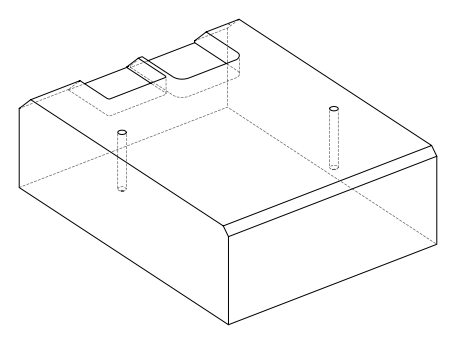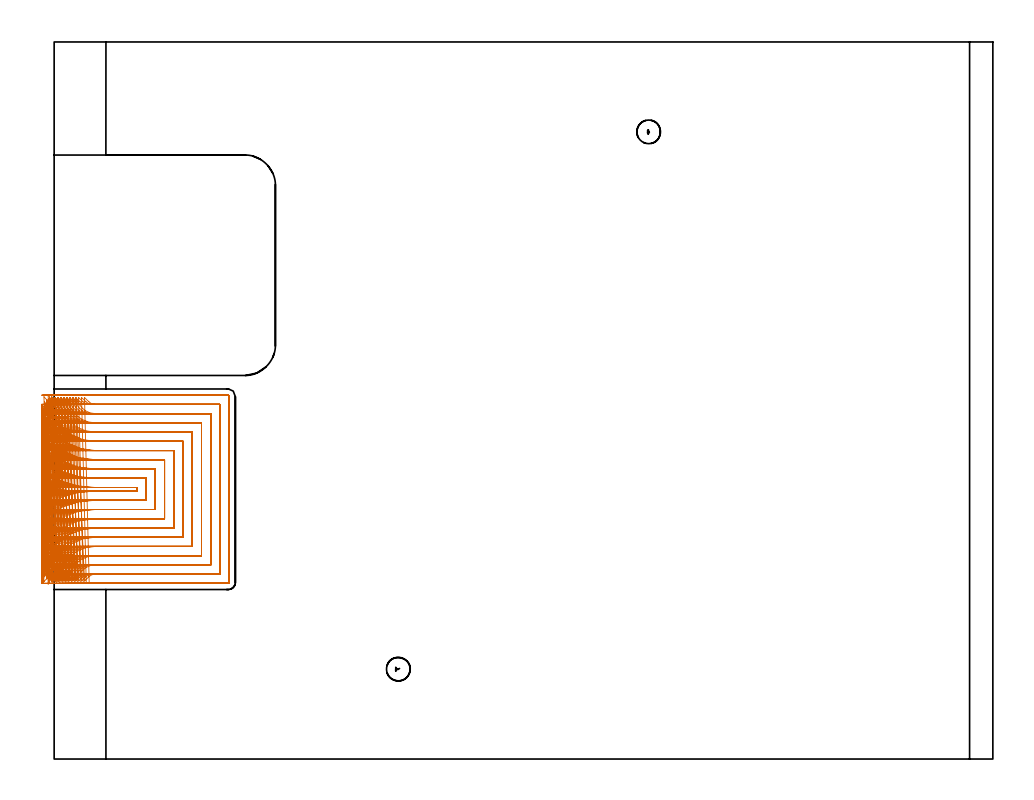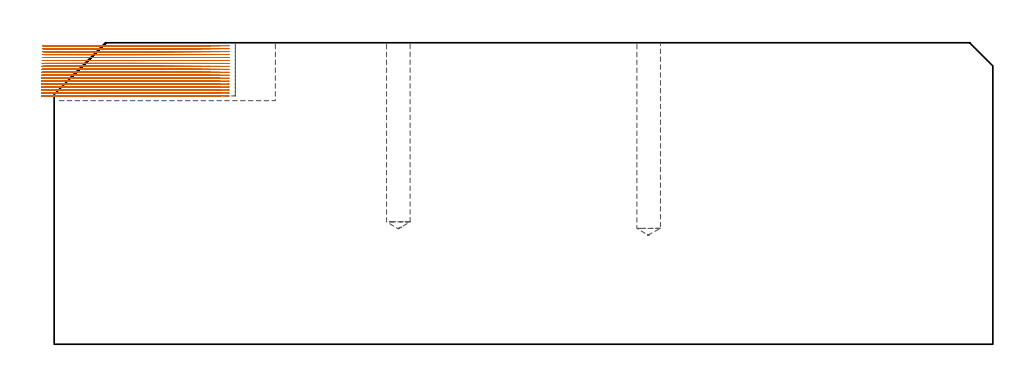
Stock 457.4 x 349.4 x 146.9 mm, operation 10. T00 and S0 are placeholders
(PLAN: 10 operations, 4 tool changes, 143.8 min)
(1 SPOT_DRILL | STEP1POCKET | NXT0321_9005460120000 | 0.03 min | 3 mm3)
(2 SPOT_DRILL_1 | STEP1POCKET_1 | NXT0321_9005460120000 | 0.03 min | 1 mm3)
(3 DRILL_BLIND_HOLE_INTO_CENTER | STEP1POCKET | UGT0301_510 | 0.39 min | 9470 mm3)
(4 DRILL_BLIND_HOLE_INTO_CENTER_1 | STEP1POCKET_1 | UGT0301_510 | 0.37 min | 9136 mm3)
(5 AREA_MILL | FG_CHAMFER_SURFACE | UGT0205_001 | 6.4 min | 28865 mm3)
(6 AREA_MILL_1 | FG_CHAMFER_SURFACE_1 | UGT0205_001 | 0.75 min | 7376 mm3)
(7 AREA_MILL_2 | FG_CHAMFER_SURFACE_2 | UGT0205_001 | 4.42 min | 20133 mm3)
(8 AREA_MILL_3 | FG_CHAMFER_SURFACE_3 | UGT0205_001 | 11.46 min | 22293 mm3)
(9 MILL_SLOT | SLOT_PARTIAL_RECTANGULAR | UGT0201_136 | Follow Part, ap 5, ae 75% | 13.75 min | 318557 mm3)
(10 MILL_SLOT_1 | SLOT_PARTIAL_RECTANGULAR_1 | NXT0201_008 | Follow Part, ap 1.5, ae 75% | 106.2 min | 218033 mm3)
(TOOL NXT0321_9005460120000 | NC Spot Drill, 142deg, 12mm, Carbide, Uncoated | D12 PA142 FL30 Z2)
(TOOL UGT0301_510 | Carbide Drill 11.5 mm | D11.5 PA118 FL94 Z2)
(TOOL UGT0205_001 | Chamfer Mill 20 x 3 x 45 deg. | D20 FL50 Z2)
(TOOL UGT0201_136 | Carbide End Mill 20.0 | D20 FL30 Z4)
(TOOL NXT0201_008 | ENDMILL 6mm [2P460-0600-NA 1630] | D6 FL26 Z6)
(OP 10 MILL_SLOT_1)
G17 G21 G94 G90
T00 M6
G54
G17 G0 G90 X-5.654 Y127.99 S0 M3
G43 Z156.9 H1
Z145.461
G94 G1 X-3. Y129.389 F250.
G2 X1.423 Y131.448 R49.5 F500.
G1 X4.893 Y131.449
X1.423 Y131.448
G2 X-3. Y133.507 R49.5
G1 X-5.654 Y134.906 F250.
X-5.575 Y122.69
X-3. Y124.229
G2 X20.082 Y130.6 R45. F500.
G1 X40.3
Y132.3
X20.075
G2 X-3. Y138.666 R45.
G1 X-5.576 Y140.205 F250.
X-5.465 Y117.169
X-3. Y118.878
G2 X20.082 Y126.1 R40.5 F500.
G1 X44.8
Y136.8
X20.075
G2 X-3. Y144.016 R40.5
G1 X-5.465 Y145.726 F250.
X-5.302 Y111.303
X-3. Y113.226
G2 X20.082 Y121.6 R36. F500.
G1 X49.3
Y141.3
X20.075
G2 X-3. Y149.668 R36.
G1 X-5.303 Y151.59 F250.
X-5.041 Y104.837
X-3. Y107.035
G2 X20.082 Y117.1 R31.5 F500.
G1 X53.8
Y145.8
X20.075
G2 X-3. Y155.857 R31.5
G1 X-5.042 Y158.055 F250.
X-4.556 Y97.043
X-3. Y99.607
G2 X20.082 Y112.6 R27. F500.
G1 X58.3
Y150.3
X20.075
G2 X-3. Y163.28 R27.
G1 X-4.558 Y165.844 F250.
X-2.548 Y87.363 F500.
X-1.922 Y90.297 F250.
G2 X20.082 Y108.1 R22.5 F500.
G1 X62.8
Y154.8
X20.075
G2 X-1.929 Y172.599 R22.5
G1 X-2.555 Y175.532 F250.
X1.866 Y86.675 F500.
X2.532 Y89.6 F250.
G2 X20.082 Y103.6 R18. F500.
G1 X67.3
Y159.3
X20.075
G2 X2.525 Y173.301 R18.
G1 X1.858 Y176.226 F250.
X6.3 Y86.734 F500.
X7.188 Y89.6 F250.
G2 X20.082 Y99.1 R13.5 F500.
G1 X71.8
Y163.8
X20.075
G2 X7.181 Y173.301 R13.5
G1 X6.292 Y176.166 F250.
X10.687 Y86.912 F500.
X12.02 Y89.6 F250.
G2 X20.082 Y94.6 R9. F500.
G1 X76.3
Y168.3
X20.075
G2 X12.012 Y173.301 R9.
G1 X10.679 Y175.988 F250.
X14.794 Y86.735 F500.
X16.945 Y88.826 F250.
G2 X20.082 Y90.1 R4.5 F500.
G1 X80.8
Y172.8
X20.075
G2 X16.943 Y174.069 R4.5
G1 X14.789 Y176.156 F250.
X17.082 Y85.6 F500.
X20.082 F250.
X84.8 F500.
G3 X85.3 Y86.1 R0.5
G1 Y176.8
G3 X84.8 Y177.3 R0.5
G1 X20.075
X17.075 F250.
G0 Z156.9
X-5.698 Y128.806
Z144.022
G1 X-3. Y130.118
G2 X-0.011 Y131.45 R49.5 F500.
G1 X3.459
X-0.011
G2 X-3. Y132.783 R49.5
G1 X-5.698 Y134.095 F250.
X-5.63 Y123.61
X-3. Y125.053
G2 X18.643 Y130.6 R45. F500.
G1 X40.3
Y132.3
X18.645
G2 X-3. Y137.848 R45.
G1 X-5.63 Y139.291 F250.
X-5.536 Y118.229
X-3. Y119.832
G2 X18.643 Y126.1 R40.5 F500.
G1 X44.8
Y136.8
X18.645
G2 X-3. Y143.069 R40.5
G1 X-5.536 Y144.673 F250.
X-5.397 Y112.564
X-3. Y114.367
G2 X18.643 Y121.6 R36. F500.
G1 X49.3
Y141.3
X18.645
G2 X-3. Y148.534 R36.
G1 X-5.397 Y150.338 F250.
X-5.18 Y106.426
X-3. Y108.487
G2 X18.643 Y117.1 R31.5 F500.
G1 X53.8
Y145.8
X18.645
G2 X-3. Y154.414 R31.5
G1 X-5.18 Y156.476 F250.
X-4.794 Y99.337
X-3. Y101.742
G2 X18.643 Y112.6 R27. F500.
G1 X58.3
Y150.3
X18.645
G2 X-3. Y161.16 R27.
G1 X-4.793 Y163.565 F250.
X-3.784 Y89.099
X-2.934 Y91.976
G2 X18.643 Y108.1 R22.5 F500.
G1 X62.8
Y154.8
X18.645
G2 X-2.934 Y170.927 R22.5
G1 X-3.783 Y173.805 F250.
X0.427 Y86.675 F500.
X1.093 Y89.6 F250.
G2 X18.643 Y103.6 R18. F500.
G1 X67.3
Y159.3
X18.645
G2 X1.095 Y173.301 R18.
G1 X0.428 Y176.226 F250.
X4.861 Y86.734 F500.
X5.749 Y89.6 F250.
G2 X18.643 Y99.1 R13.5 F500.
G1 X71.8
Y163.8
X18.645
G2 X5.751 Y173.301 R13.5
G1 X4.862 Y176.166 F250.
X9.248 Y86.912 F500.
X10.581 Y89.599 F250.
G2 X18.643 Y94.6 R9. F500.
G1 X76.3
Y168.3
X18.645
G2 X10.582 Y173.301 R9.
G1 X9.249 Y175.988 F250.
X13.356 Y86.739 F500.
X15.509 Y88.829 F250.
G2 X18.643 Y90.1 R4.5 F500.
G1 X80.8
Y172.8
X18.645
G2 X15.51 Y174.072 R4.5
G1 X13.358 Y176.161 F250.
X15.643 Y85.6 F500.
X18.643 F250.
X84.8 F500.
G3 X85.3 Y86.1 R0.5
G1 Y176.8
G3 X84.8 Y177.3 R0.5
G1 X18.645
X15.645 F250.
G0 Z156.9
X-5.739 Y129.564
Z142.583
G1 X-3. Y130.789
G2 X-1.45 Y131.45 R49.5 F500.
G1 X2.02
X-1.45
G2 X-3. Y132.112 R49.5
G1 X-5.739 Y133.336 F250.
X-5.681 Y124.462
X-3. Y125.809
G2 X17.204 Y130.6 R45. F500.
G1 X40.3
Y132.3
X17.206
G2 X-3. Y137.091 R45.
G1 X-5.681 Y138.439 F250.
X-5.6 Y119.204
X-3. Y120.7
G2 X17.204 Y126.1 R40.5 F500.
G1 X44.8
Y136.8
X17.206
G2 X-3. Y142.2 R40.5
G1 X-5.6 Y143.697 F250.
X-5.483 Y113.712
X-3. Y115.396
G2 X17.204 Y121.6 R36. F500.
G1 X49.3
Y141.3
X17.206
G2 X-3. Y147.505 R36.
G1 X-5.483 Y149.189 F250.
X-5.302 Y107.843
X-3. Y109.767
G2 X17.204 Y117.1 R31.5 F500.
G1 X53.8
Y145.8
X17.206
G2 X-3. Y153.134 R31.5
G1 X-5.301 Y155.059 F250.
X-4.99 Y101.266
X-3. Y103.51
G2 X17.204 Y112.6 R27. F500.
G1 X58.3
Y150.3
X17.206
G2 X-3. Y159.391 R27.
G1 X-4.99 Y161.636 F250.
X-4.32 Y92.807
X-3. Y95.501
G2 X17.204 Y108.1 R22.5 F500.
G1 X62.8
Y154.8
X17.206
G2 X-3. Y167.402 R22.5
G1 X-4.32 Y170.096 F250.
X-1.011 Y86.695 F500.
X-0.341 Y89.619 F250.
G2 X17.204 Y103.6 R18. F500.
G1 X67.3
Y159.3
X17.206
G2 X-0.34 Y173.281 R18.
G1 X-1.01 Y176.206 F250.
X3.422 Y86.734 F500.
X4.31 Y89.6 F250.
G2 X17.204 Y99.1 R13.5 F500.
G1 X71.8
Y163.8
X17.206
G2 X4.312 Y173.301 R13.5
G1 X3.423 Y176.166 F250.
X7.809 Y86.912 F500.
X9.142 Y89.599 F250.
G2 X17.204 Y94.6 R9. F500.
G1 X76.3
Y168.3
X17.206
G2 X9.143 Y173.301 R9.
G1 X7.81 Y175.988 F250.
X11.917 Y86.739 F500.
X14.07 Y88.829 F250.
G2 X17.204 Y90.1 R4.5 F500.
G1 X80.8
Y172.8
X17.206
G2 X14.071 Y174.071 R4.5
G1 X11.919 Y176.161 F250.
X14.204 Y85.6 F500.
X17.204 F250.
X84.8 F500.
G3 X85.3 Y86.1 R0.5
G1 Y176.8
G3 X84.8 Y177.3 R0.5
G1 X17.206
X14.206 F250.
G0 Z156.9
X-5.776 Y130.268
Z141.144
G1 X-3. Y131.405
X-2.889 Y131.45 F500.
X0.581
X-2.889
X-3. Y131.495
X-5.776 Y132.633 F250.
X-5.727 Y125.25
X-3. Y126.501
G2 X15.765 Y130.6 R45. F500.
G1 X40.3
Y132.3
X15.767
G2 X-3. Y136.4 R45.
G1 X-5.727 Y137.651 F250.
X-5.659 Y120.1
X-3. Y121.49
G2 X15.765 Y126.1 R40.5 F500.
G1 X44.8
Y136.8
X15.767
G2 X-3. Y141.41 R40.5
G1 X-5.658 Y142.801 F250.
X-5.56 Y114.759
X-3. Y116.322
G2 X15.765 Y121.6 R36. F500.
G1 X49.3
Y141.3
X15.767
G2 X-3. Y146.579 R36.
G1 X-5.56 Y148.142 F250.
X-5.41 Y109.113
X-3. Y110.9
G2 X15.765 Y117.1 R31.5 F500.
G1 X53.8
Y145.8
X15.767
G2 X-3. Y152.001 R31.5
G1 X-5.409 Y153.788 F250.
X-5.157 Y102.928
X-3. Y105.013
G2 X15.765 Y112.6 R27. F500.
G1 X58.3
Y150.3
X15.767
G2 X-3. Y157.888 R27.
G1 X-5.157 Y159.974 F250.
X-4.655 Y95.512
X-3. Y98.014
G2 X15.765 Y108.1 R22.5 F500.
G1 X62.8
Y154.8
X15.767
G2 X-3. Y164.888 R22.5
G1 X-4.655 Y167.39 F250.
X-2.413 Y87.198 F500.
X-1.662 Y90.103 F250.
G2 X15.765 Y103.6 R18. F500.
G1 X67.3
Y159.3
X15.767
G2 X-1.661 Y172.799 R18.
G1 X-2.411 Y175.703 F250.
X1.983 Y86.734 F500.
X2.871 Y89.6 F250.
G2 X15.765 Y99.1 R13.5 F500.
G1 X71.8
Y163.8
X15.767
G2 X2.873 Y173.301 R13.5
G1 X1.984 Y176.166 F250.
X6.37 Y86.912 F500.
X7.703 Y89.599 F250.
G2 X15.765 Y94.6 R9. F500.
G1 X76.3
Y168.3
X15.767
G2 X7.704 Y173.301 R9.
G1 X6.371 Y175.988 F250.
X10.477 Y86.732 F500.
X12.626 Y88.824 F250.
G2 X15.765 Y90.1 R4.5 F500.
G1 X80.8
Y172.8
X15.767
G2 X12.632 Y174.071 R4.5
G1 X10.48 Y176.161 F250.
X12.765 Y85.6 F500.
X15.765 F250.
X84.8 F500.
G3 X85.3 Y86.1 R0.5
G1 Y176.8
G3 X84.8 Y177.3 R0.5
G1 X15.767
X12.767 F250.
G0 Z156.9
X-5.769 Y125.976
Z139.705
G1 X-3. Y127.131
G2 X-0.388 Y128.126 R45. F500.
G1 X-0.858 Y131.45
X-0.388 Y128.126
G2 X14.326 Y130.6 R45.
G1 X40.3
Y132.3
X14.328
G2 X-3. Y135.77 R45.
G1 X-5.769 Y136.925 F250.
X-5.712 Y120.923
X-3. Y122.207
G2 X14.326 Y126.1 R40.5 F500.
G1 X44.8
Y136.8
X14.328
G2 X-3. Y140.694 R40.5
G1 X-5.712 Y141.978 F250.
X-5.63 Y115.712
X-3. Y117.156
G2 X14.326 Y121.6 R36. F500.
G1 X49.3
Y141.3
X14.328
G2 X-3. Y145.745 R36.
G1 X-5.63 Y147.189 F250.
X-5.505 Y110.257
X-3. Y111.907
G2 X14.326 Y117.1 R31.5 F500.
G1 X53.8
Y145.8
X14.328
G2 X-3. Y150.994 R31.5
G1 X-5.505 Y152.644 F250.
X-5.301 Y104.382
X-3. Y106.307
G2 X14.326 Y112.6 R27. F500.
G1 X58.3
Y150.3
X14.328
G2 X-3. Y156.594 R27.
G1 X-5.301 Y158.519 F250.
X-4.914 Y97.644
X-3. Y99.954
G2 X14.326 Y108.1 R22.5 F500.
G1 X62.8
Y154.8
X14.328
G2 X-3. Y162.947 R22.5
G1 X-4.914 Y165.258 F250.
X-3.688 Y88.512
X-2.729 Y91.354
G2 X14.326 Y103.6 R18. F500.
G1 X67.3
Y159.3
X14.328
G2 X-2.728 Y171.548 R18.
G1 X-3.687 Y174.391 F250.
X0.544 Y86.735 F500.
X1.432 Y89.6 F250.
G2 X14.326 Y99.1 R13.5 F500.
G1 X71.8
Y163.8
X14.328
G2 X1.434 Y173.301 R13.5
G1 X0.545 Y176.166 F250.
X4.931 Y86.912 F500.
X6.264 Y89.599 F250.
G2 X14.326 Y94.6 R9. F500.
G1 X76.3
Y168.3
X14.328
G2 X6.265 Y173.301 R9.
G1 X4.932 Y175.989 F250.
X9.039 Y86.738 F500.
X11.191 Y88.828 F250.
G2 X14.326 Y90.1 R4.5 F500.
G1 X80.8
Y172.8
X14.328
G2 X11.193 Y174.071 R4.5
G1 X9.041 Y176.161 F250.
X11.326 Y85.6 F500.
X14.326 F250.
X84.8 F500.
G3 X85.3 Y86.1 R0.5
G1 Y176.8
G3 X84.8 Y177.3 R0.5
G1 X14.328
X11.328 F250.
G0 Z156.9
X-5.807 Y126.643
Z138.267
G1 X-3. Y127.702
G2 X12.887 Y130.6 R45. F500.
G1 X40.3
Y132.3
X12.889
G2 X-3. Y135.198 R45.
G1 X-5.807 Y136.258 F250.
X-5.76 Y121.677
X-3. Y122.854
G2 X12.887 Y126.1 R40.5 F500.
G1 X44.8
Y136.8
X12.889
G2 X-3. Y140.047 R40.5
G1 X-5.759 Y141.224 F250.
X-5.692 Y116.581
X-3. Y117.905
G2 X12.887 Y121.6 R36. F500.
G1 X49.3
Y141.3
X12.889
G2 X-3. Y144.996 R36.
G1 X-5.692 Y146.32 F250.
X-5.59 Y111.287
X-3. Y112.8
G2 X12.887 Y117.1 R31.5 F500.
G1 X53.8
Y145.8
X12.889
G2 X-3. Y150.101 R31.5
G1 X-5.59 Y151.614 F250.
X-5.426 Y105.666
X-3. Y107.431
G2 X12.887 Y112.6 R27. F500.
G1 X58.3
Y150.3
X12.889
G2 X-3. Y155.47 R27.
G1 X-5.426 Y157.236 F250.
X-5.124 Y99.414
X-3. Y101.532
G2 X12.887 Y108.1 R22.5 F500.
G1 X62.8
Y154.8
X12.889
G2 X-3. Y161.369 R22.5
G1 X-5.124 Y163.488 F250.
X-4.41 Y91.413
X-3. Y94.061
G2 X12.887 Y103.6 R18. F500.
G1 X67.3
Y159.3
X12.889
G2 X-3. Y168.842 R18.
G1 X-4.41 Y171.49 F250.
X-0.895 Y86.735 F500.
X-0.006 Y89.6 F250.
G2 X12.887 Y99.1 R13.5 F500.
G1 X71.8
Y163.8
X12.889
G2 X-0.005 Y173.301 R13.5
G1 X-0.894 Y176.166 F250.
X3.492 Y86.912 F500.
X4.825 Y89.599 F250.
G2 X12.887 Y94.6 R9. F500.
G1 X76.3
Y168.3
X12.889
G2 X4.826 Y173.301 R9.
G1 X3.493 Y175.989 F250.
X7.6 Y86.74 F500.
X9.753 Y88.829 F250.
G2 X12.887 Y90.1 R4.5 F500.
G1 X80.8
Y172.8
X12.889
G2 X9.754 Y174.071 R4.5
G1 X7.602 Y176.161 F250.
X9.887 Y85.6 F500.
X12.887 F250.
X84.8 F500.
G3 X85.3 Y86.1 R0.5
G1 Y176.8
G3 X84.8 Y177.3 R0.5
G1 X12.889
X9.889 F250.
G0 Z156.9
X-5.841 Y127.254
Z136.828
G1 X-3. Y128.217
G2 X11.448 Y130.6 R45. F500.
G1 X40.3
Y132.3
X11.45
G2 X-3. Y134.683 R45.
G1 X-5.841 Y135.646 F250.
X-5.803 Y122.365
X-3. Y123.435
G2 X11.448 Y126.1 R40.5 F500.
G1 X44.8
Y136.8
X11.45
G2 X-3. Y139.465 R40.5
G1 X-5.803 Y140.536 F250.
X-5.748 Y117.369
X-3. Y118.573
G2 X11.448 Y121.6 R36. F500.
G1 X49.3
Y141.3
X11.45
G2 X-3. Y144.327 R36.
G1 X-5.748 Y145.531 F250.
X-5.666 Y112.215
X-3. Y113.591
G2 X11.448 Y117.1 R31.5 F500.
G1 X53.8
Y145.8
X11.45
G2 X-3. Y149.31 R31.5
G1 X-5.666 Y150.686 F250.
X-5.534 Y106.804
X-3. Y108.409
G2 X11.448 Y112.6 R27. F500.
G1 X58.3
Y150.3
X11.45
G2 X-3. Y154.492 R27.
G1 X-5.534 Y156.098 F250.
X-5.3 Y100.922
X-3. Y102.848
G2 X11.448 Y108.1 R22.5 F500.
G1 X62.8
Y154.8
X11.45
G2 X-3. Y160.053 R22.5
G1 X-5.3 Y161.98 F250.
X-4.789 Y93.927
X-3. Y96.335
G2 X11.448 Y103.6 R18. F500.
G1 X67.3
Y159.3
X11.45
G2 X-3. Y166.567 R18.
G1 X-4.789 Y168.975 F250.
X-2.302 Y87.075 F500.
X-1.343 Y89.917 F250.
G2 X11.448 Y99.1 R13.5 F500.
G1 X71.8
Y163.8
X11.45
G2 X-1.342 Y172.984 R13.5
G1 X-2.301 Y175.826 F250.
X2.053 Y86.912 F500.
X3.386 Y89.599 F250.
G2 X11.448 Y94.6 R9. F500.
G1 X76.3
Y168.3
X11.45
G2 X3.387 Y173.301 R9.
G1 X2.054 Y175.989 F250.
X6.162 Y86.741 F500.
X8.315 Y88.83 F250.
G2 X11.448 Y90.1 R4.5 F500.
G1 X80.8
Y172.8
X11.45
G2 X8.315 Y174.071 R4.5
G1 X6.163 Y176.161 F250.
X8.448 Y85.6 F500.
X11.448 F250.
X84.8 F500.
G3 X85.3 Y86.1 R0.5
G1 Y176.8
G3 X84.8 Y177.3 R0.5
G1 X11.45
X8.45 F250.
G0 Z156.9
X-5.872 Y127.811
Z135.389
G1 X-3. Y128.679
G2 X10.009 Y130.6 R45. F500.
G1 X40.3
Y132.3
X10.011
G2 X-3. Y134.222 R45.
G1 X-5.872 Y135.089 F250.
X-5.841 Y122.99
X-3. Y123.954
G2 X10.009 Y126.1 R40.5 F500.
G1 X44.8
Y136.8
X10.011
G2 X-3. Y138.947 R40.5
G1 X-5.841 Y139.911 F250.
X-5.797 Y118.083
X-3. Y119.167
G2 X10.009 Y121.6 R36. F500.
G1 X49.3
Y141.3
X10.011
G2 X-3. Y143.733 R36.
G1 X-5.797 Y144.818 F250.
X-5.732 Y113.049
X-3. Y114.288
G2 X10.009 Y117.1 R31.5 F500.
G1 X53.8
Y145.8
X10.011
G2 X-3. Y148.613 R31.5
G1 X-5.732 Y149.852 F250.
X-5.629 Y107.814
X-3. Y109.259
G2 X10.009 Y112.6 R27. F500.
G1 X58.3
Y150.3
X10.011
G2 X-3. Y153.642 R27.
G1 X-5.629 Y155.087 F250.
X-5.448 Y102.223
X-3. Y103.958
G2 X10.009 Y108.1 R22.5 F500.
G1 X62.8
Y154.8
X10.011
G2 X-3. Y158.943 R22.5
G1 X-5.448 Y160.678 F250.
X-5.073 Y95.872
X-3. Y98.04
G2 X10.009 Y103.6 R18. F500.
G1 X67.3
Y159.3
X10.011
G2 X-3. Y164.862 R18.
G1 X-5.073 Y167.03 F250.
X-3.596 Y88.078
X-2.431 Y90.842
G2 X10.009 Y99.1 R13.5 F500.
G1 X71.8
Y163.8
X10.011
G2 X-2.43 Y172.059 R13.5
G1 X-3.595 Y174.824 F250.
X0.614 Y86.912 F500.
X1.947 Y89.599 F250.
G2 X10.009 Y94.6 R9. F500.
G1 X76.3
Y168.3
X10.011
G2 X1.948 Y173.301 R9.
G1 X0.615 Y175.989 F250.
X4.722 Y86.74 F500.
X6.875 Y88.829 F250.
G2 X10.009 Y90.1 R4.5 F500.
G1 X80.8
Y172.8
X10.011
G2 X6.876 Y174.071 R4.5
G1 X4.724 Y176.161 F250.
X7.009 Y85.6 F500.
X10.009 F250.
X84.8 F500.
G3 X85.3 Y86.1 R0.5
G1 Y176.8
G3 X84.8 Y177.3 R0.5
G1 X10.011
X7.011 F250.
G0 Z156.9
X-5.899 Y128.316
Z133.95
G1 X-3. Y129.087
G2 X8.57 Y130.6 R45. F500.
G1 X40.3
Y132.3
X8.572
G2 X-3. Y133.813 R45.
G1 X-5.899 Y134.585 F250.
X-5.875 Y123.555
X-3. Y124.412
G2 X8.57 Y126.1 R40.5 F500.
G1 X44.8
Y136.8
X8.572
G2 X-3. Y138.488 R40.5
G1 X-5.875 Y139.346 F250.
X-5.841 Y118.726
X-3. Y119.69
G2 X8.57 Y121.6 R36. F500.
G1 X49.3
Y141.3
X8.572
G2 X-3. Y143.211 R36.
G1 X-5.841 Y144.175 F250.
X-5.79 Y113.796
X-3. Y114.898
G2 X8.57 Y117.1 R31.5 F500.
G1 X53.8
Y145.8
X8.572
G2 X-3. Y148.003 R31.5
G1 X-5.79 Y149.105 F250.
X-5.711 Y108.71
X-3. Y109.995
G2 X8.57 Y112.6 R27. F500.
G1 X58.3
Y150.3
X8.572
G2 X-3. Y152.906 R27.
G1 X-5.71 Y154.191 F250.
X-5.573 Y103.354
X-3. Y104.897
G2 X8.57 Y108.1 R22.5 F500.
G1 X62.8
Y154.8
X8.572
G2 X-3. Y158.004 R22.5
G1 X-5.573 Y159.547 F250.
X-5.298 Y97.46
X-3. Y99.389
G2 X8.57 Y103.6 R18. F500.
G1 X67.3
Y159.3
X8.572
G2 X-3. Y163.513 R18.
G1 X-5.298 Y165.442 F250.
X-4.545 Y89.985
X-3. Y92.556
G2 X8.57 Y99.1 R13.5 F500.
G1 X71.8
Y163.8
X8.572
G2 X-3. Y170.347 R13.5
G1 X-4.545 Y172.919 F250.
X-0.825 Y86.912 F500.
X0.508 Y89.6 F250.
G2 X8.57 Y94.6 R9. F500.
G1 X76.3
Y168.3
X8.572
G2 X0.509 Y173.301 R9.
G1 X-0.824 Y175.988 F250.
X3.283 Y86.74 F500.
X5.436 Y88.829 F250.
G2 X8.57 Y90.1 R4.5 F500.
G1 X80.8
Y172.8
X8.572
G2 X5.437 Y174.071 R4.5
G1 X3.285 Y176.161 F250.
X5.57 Y85.6 F500.
X8.57 F250.
X84.8 F500.
G3 X85.3 Y86.1 R0.5
G1 Y176.8
G3 X84.8 Y177.3 R0.5
G1 X8.572
X5.572 F250.
G0 Z156.9
X-5.923 Y128.769
Z132.511
G1 X-3. Y129.445
G2 X7.131 Y130.6 R45. F500.
G1 X40.3
Y132.3
X7.133
G2 X-3. Y133.456 R45.
G1 X-5.923 Y134.131 F250.
X-5.905 Y124.062
X-3. Y124.812
G2 X7.131 Y126.1 R40.5 F500.
G1 X44.8
Y136.8
X7.133
G2 X-3. Y138.088 R40.5
G1 X-5.905 Y138.839 F250.
X-5.879 Y119.301
X-3. Y120.145
G2 X7.131 Y121.6 R36. F500.
G1 X49.3
Y141.3
X7.133
G2 X-3. Y142.756 R36.
G1 X-5.879 Y143.6 F250.
X-5.841 Y114.461
X-3. Y115.426
G2 X7.131 Y117.1 R31.5 F500.
G1 X53.8
Y145.8
X7.133
G2 X-3. Y147.474 R31.5
G1 X-5.841 Y148.439 F250.
X-5.781 Y109.501
X-3. Y110.627
G2 X7.131 Y112.6 R27. F500.
G1 X58.3
Y150.3
X7.133
G2 X-3. Y152.274 R27.
G1 X-5.781 Y153.4 F250.
X-5.679 Y104.339
X-3. Y105.69
G2 X7.131 Y108.1 R22.5 F500.
G1 X62.8
Y154.8
X7.133
G2 X-3. Y157.211 R22.5
G1 X-5.679 Y158.562 F250.
X-5.48 Y98.79
X-3. Y100.478
G2 X7.131 Y103.6 R18. F500.
G1 X67.3
Y159.3
X7.133
G2 X-3. Y162.423 R18.
G1 X-5.479 Y164.112 F250.
X-4.983 Y92.271
X-3. Y94.522
G2 X7.131 Y99.1 R13.5 F500.
G1 X71.8
Y163.8
X7.133
G2 X-3. Y168.38 R13.5
G1 X-4.982 Y170.632 F250.
X-2.242 Y87.062 F500.
X-0.866 Y89.728 F250.
G2 X7.131 Y94.6 R9. F500.
G1 X76.3
Y168.3
X7.133
G2 X-0.865 Y173.173 R9.
G1 X-2.24 Y175.839 F250.
X1.845 Y86.74 F500.
X3.998 Y88.83 F250.
G2 X7.131 Y90.1 R4.5 F500.
G1 X80.8
Y172.8
X7.133
G2 X3.996 Y174.074 R4.5
G1 X1.845 Y176.166 F250.
X4.131 Y85.6 F500.
X7.131 F250.
X84.8 F500.
G3 X85.3 Y86.1 R0.5
G1 Y176.8
G3 X84.8 Y177.3 R0.5
G1 X7.133
X4.133 F250.
G0 Z156.9
X-5.944 Y129.173
Z131.072
G1 X-3. Y129.753
G2 X5.692 Y130.6 R45. F500.
G1 X40.3
Y132.3
X5.685
G2 X-3. Y133.146 R45.
G1 X-5.944 Y133.725 F250.
X-5.93 Y124.512
X-3. Y125.156
G2 X5.692 Y126.1 R40.5 F500.
G1 X44.8
Y136.8
X5.685
G2 X-3. Y137.742 R40.5
G1 X-5.93 Y138.386 F250.
X-5.911 Y119.811
X-3. Y120.535
G2 X5.692 Y121.6 R36. F500.
G1 X49.3
Y141.3
X5.685
G2 X-3. Y142.363 R36.
G1 X-5.911 Y143.087 F250.
X-5.884 Y115.049
X-3. Y115.877
G2 X5.692 Y117.1 R31.5 F500.
G1 X53.8
Y145.8
X5.685
G2 X-3. Y147.021 R31.5
G1 X-5.884 Y147.848 F250.
X-5.84 Y110.197
X-3. Y111.163
G2 X5.692 Y112.6 R27. F500.
G1 X58.3
Y150.3
X5.685
G2 X-3. Y151.735 R27.
G1 X-5.841 Y152.7 F250.
X-5.767 Y105.194
X-3. Y106.353
G2 X5.692 Y108.1 R22.5 F500.
G1 X62.8
Y154.8
X5.685
G2 X-3. Y156.544 R22.5
G1 X-5.767 Y157.702 F250.
X-5.627 Y99.913
X-3. Y101.362
G2 X5.692 Y103.6 R18. F500.
G1 X67.3
Y159.3
X5.685
G2 X-3. Y161.534 R18.
G1 X-5.628 Y162.981 F250.
X-5.295 Y93.998
X-3. Y95.929
G2 X5.692 Y99.1 R13.5 F500.
G1 X71.8
Y163.8
X5.685
G2 X-3. Y166.965 R13.5
G1 X-5.297 Y168.895 F250.
X-3.54 Y87.781
X-1.963 Y90.333
G2 X5.692 Y94.6 R9. F500.
G1 X76.3
Y168.3
X5.685
G2 X-1.968 Y172.563 R9.
G1 X-3.547 Y175.114 F250.
X0.405 Y86.74 F500.
X2.558 Y88.829 F250.
G2 X5.692 Y90.1 R4.5 F500.
G1 X80.8
Y172.8
X5.685
G2 X2.551 Y174.071 R4.5
G1 X0.398 Y176.161 F250.
X2.692 Y85.6 F500.
X5.692 F250.
X84.8 F500.
G3 X85.3 Y86.1 R0.5
G1 Y176.8
G3 X84.8 Y177.3 R0.5
G1 X5.685
X2.685 F250.
G0 Z156.9
X-5.962 Y129.546
Z129.633
G1 X-3. Y130.024
G2 X4.176 Y130.6 R45. F500.
G1 X40.3
Y132.3
X4.182
G2 X-3. Y132.877 R45.
G1 X-5.962 Y133.356 F250.
X-5.953 Y124.928
X-3. Y125.459
G2 X4.176 Y126.1 R40.5 F500.
G1 X44.8
Y136.8
X4.182
G2 X-3. Y137.442 R40.5
G1 X-5.952 Y137.974 F250.
X-5.94 Y120.28
X-3. Y120.878
G2 X4.176 Y121.6 R36. F500.
G1 X49.3
Y141.3
X4.182
G2 X-3. Y142.024 R36.
G1 X-5.94 Y142.622 F250.
X-5.921 Y115.588
X-3. Y116.272
G2 X4.176 Y117.1 R31.5 F500.
G1 X53.8
Y145.8
X4.182
G2 X-3. Y146.63 R31.5
G1 X-5.921 Y147.314 F250.
X-5.892 Y110.832
X-3. Y111.629
G2 X4.176 Y112.6 R27. F500.
G1 X58.3
Y150.3
X4.182
G2 X-3. Y151.273 R27.
G1 X-5.892 Y152.071 F250.
X-5.843 Y105.968
X-3. Y106.925
G2 X4.176 Y108.1 R22.5 F500.
G1 X62.8
Y154.8
X4.182
G2 X-3. Y155.977 R22.5
G1 X-5.843 Y156.935 F250.
X-5.751 Y100.912
X-3. Y102.108
G2 X4.176 Y103.6 R18. F500.
G1 X67.3
Y159.3
X4.182
G2 X-3. Y160.795 R18.
G1 X-5.751 Y161.992 F250.
X-5.541 Y95.44
X-3. Y97.035
G2 X4.176 Y99.1 R13.5 F500.
G1 X71.8
Y163.8
X4.182
G2 X-3. Y165.869 R13.5
G1 X-5.54 Y167.465 F250.
X-4.753 Y88.804
X-2.899 Y91.162
G2 X4.176 Y94.6 R9. F500.
G1 X76.3
Y168.3
X4.182
G2 X-2.898 Y171.744 R9.
G1 X-4.75 Y174.104 F250.
X-1.182 Y86.338 F500.
X0.808 Y88.584 F250.
G2 X4.176 Y90.1 R4.5 F500.
G1 X80.8
Y172.8
X4.182
G2 X0.81 Y174.321 R4.5
G1 X-1.176 Y176.569 F250.
X1.176 Y85.6 F500.
X4.176 F250.
X84.8 F500.
G3 X85.3 Y86.1 R0.5
G1 Y176.8
G3 X84.8 Y177.3 R0.5
G1 X4.182
X1.182 F250.
G0 Z156.9
X-5.978 Y129.9
Z128.194
G1 X-3. Y130.265
G2 X2.481 Y130.6 R45. F500.
G1 X40.3
Y132.3
X2.474
G2 X-3. Y132.634 R45.
G1 X-5.978 Y132.999 F250.
X-5.972 Y125.321
X-3. Y125.727
G2 X2.481 Y126.1 R40.5 F500.
G1 X44.8
Y136.8
X2.474
G2 X-3. Y137.172 R40.5
G1 X-5.972 Y137.577 F250.
X-5.965 Y120.724
X-3. Y121.18
G2 X2.481 Y121.6 R36. F500.
G1 X49.3
Y141.3
X2.474
G2 X-3. Y141.719 R36.
G1 X-5.965 Y142.175 F250.
X-5.954 Y116.097
X-3. Y116.619
G2 X2.481 Y117.1 R31.5 F500.
G1 X53.8
Y145.8
X2.474
G2 X-3. Y146.279 R31.5
G1 X-5.954 Y146.801 F250.
X-5.938 Y111.429
X-3. Y112.038
G2 X2.481 Y112.6 R27. F500.
G1 X58.3
Y150.3
X2.474
G2 X-3. Y150.861 R27.
G1 X-5.938 Y151.469 F250.
X-5.91 Y106.691
X-3. Y107.422
G2 X2.481 Y108.1 R22.5 F500.
G1 X62.8
Y154.8
X2.474
G2 X-3. Y155.476 R22.5
G1 X-5.91 Y156.206 F250.
X-5.858 Y101.832
X-3. Y102.745
G2 X2.481 Y103.6 R18. F500.
G1 X67.3
Y159.3
X2.474
G2 X-3. Y160.152 R18.
G1 X-5.858 Y161.065 F250.
X-5.742 Y96.719
X-3. Y97.937
G2 X2.481 Y99.1 R13.5 F500.
G1 X71.8
Y163.8
X2.474
G2 X-3. Y164.96 R13.5
G1 X-5.742 Y166.176 F250.
X-5.38 Y90.912
X-3. Y92.739
G2 X2.481 Y94.6 R9. F500.
G1 X76.3
Y168.3
X2.474
G2 X-3. Y170.156 R9.
G1 X-5.381 Y171.981 F250.
X-2.915 Y85.23 F500.
X-1.425 Y87.834 F250.
G2 X2.481 Y90.1 R4.5 F500.
G1 X80.8
Y172.8
X2.474
G2 X-1.43 Y175.061 R4.5
G1 X-2.922 Y177.663 F250.
X-0.519 Y85.6 F500.
X2.481 F250.
X84.8 F500.
G3 X85.3 Y86.1 R0.5
G1 Y176.8
G3 X84.8 Y177.3 R0.5
G1 X2.474
X-0.526 F250.
G0 Z156.9
X-5.992 Y130.251
Z126.756
G1 X-3. Y130.475
G2 X0.354 Y130.6 R45. F500.
G1 X40.3
Y132.3
X0.385
G2 X-3. Y132.428 R45.
G1 X-5.991 Y132.653 F250.
X-5.99 Y125.712
X-3. Y125.961
G2 X0.354 Y126.1 R40.5 F500.
G1 X44.8
Y136.8
X0.385
G2 X-3. Y136.942 R40.5
G1 X-5.99 Y137.193 F250.
X-5.987 Y121.164
X-3. Y121.443
G2 X0.354 Y121.6 R36. F500.
G1 X49.3
Y141.3
X0.385
G2 X-3. Y141.46 R36.
G1 X-5.987 Y141.742 F250.
X-5.983 Y116.602
X-3. Y116.921
G2 X0.354 Y117.1 R31.5 F500.
G1 X53.8
Y145.8
X0.385
G2 X-3. Y145.982 R31.5
G1 X-5.983 Y146.305 F250.
X-5.977 Y112.018
X-3. Y112.391
G2 X0.354 Y112.6 R27. F500.
G1 X58.3
Y150.3
X0.385
G2 X-3. Y150.513 R27.
G1 X-5.976 Y150.889 F250.
X-5.966 Y107.402
X-3. Y107.849
G2 X0.354 Y108.1 R22.5 F500.
G1 X62.8
Y154.8
X0.385
G2 X-3. Y155.056 R22.5
G1 X-5.966 Y155.508 F250.
X-5.947 Y102.726
X-3. Y103.285
G2 X0.354 Y103.6 R18. F500.
G1 X67.3
Y159.3
X0.385
G2 X-3. Y159.621 R18.
G1 X-5.946 Y160.185 F250.
X-5.906 Y97.932
X-3. Y98.677
G2 X0.354 Y99.1 R13.5 F500.
G1 X71.8
Y163.8
X0.385
G2 X-3. Y164.231 R13.5
G1 X-5.904 Y164.984 F250.
X-5.784 Y92.834
X-3. Y93.952
G2 X0.354 Y94.6 R9. F500.
G1 X76.3
Y168.3
X0.385
G2 X-3. Y168.961 R9.
G1 X-5.78 Y170.089 F250.
X-4.994 Y86.41
X-2.974 Y88.629
G2 X0.354 Y90.1 R4.5 F500.
G1 X80.8
Y172.8
X0.385
G2 X-2.97 Y174.301 R4.5
G1 X-4.969 Y176.538 F250.
X-2.646 Y85.6 F500.
X0.354 F250.
X84.8 F500.
G3 X85.3 Y86.1 R0.5
G1 Y176.8
G3 X84.8 Y177.3 R0.5
G1 X0.385
X-2.615 F250.
G0 Z156.9
X-6. Y130.548
Z125.317
G1 X-3. Y130.594
G2 X-2.296 Y130.6 R45. F500.
G1 X40.3
Y132.3
X-2.293
G2 X-3. Y132.306 R45.
G1 X-6. Y132.353 F250.
Y126.042
X-3. Y126.094
G2 X-2.296 Y126.1 R40.5 F500.
G1 X44.8
Y136.8
X-2.293
G2 X-3. Y136.806 R40.5
G1 X-6. Y136.859 F250.
X-5.999 Y121.534
X-3. Y121.593
G2 X-2.296 Y121.6 R36. F500.
G1 X49.3
Y141.3
X-2.293
G2 X-3. Y141.307 R36.
G1 X-5.999 Y141.366 F250.
Y117.025
X-3. Y117.092
G2 X-2.296 Y117.1 R31.5 F500.
G1 X53.8
Y145.8
X-2.293
G2 X-3. Y145.808 R31.5
G1 X-5.999 Y145.875 F250.
Y112.513
X-3. Y112.591
G2 X-2.296 Y112.6 R27. F500.
G1 X58.3
Y150.3
X-2.293
G2 X-3. Y150.309 R27.
G1 X-5.999 Y150.388 F250.
Y107.995
X-3. Y108.089
G2 X-2.296 Y108.1 R22.5 F500.
G1 X62.8
Y154.8
X-2.293
G2 X-3. Y154.811 R22.5
G1 X-5.999 Y154.905 F250.
X-5.998 Y103.469
X-3. Y103.586
G2 X-2.296 Y103.6 R18. F500.
G1 X67.3
Y159.3
X-2.293
G2 X-3. Y159.314 R18.
G1 X-5.998 Y159.432 F250.
X-5.996 Y98.925
X-3. Y99.082
G2 X-2.296 Y99.1 R13.5 F500.
G1 X71.8
Y163.8
X-2.293
G2 X-3. Y163.819 R13.5
G1 X-5.996 Y163.976 F250.
X-5.991 Y94.338
X-3. Y94.572
G2 X-2.296 Y94.6 R9. F500.
G1 X76.3
Y168.3
X-2.293
G2 X-3. Y168.328 R9.
G1 X-5.991 Y168.563 F250.
X-6. Y90.045
X-3.
G2 X-2.296 Y90.1 R4.5 F500.
G1 X80.8
Y172.8
X-2.293
G2 X-3. Y172.856 R4.5
G1 X-6. F250.
X-5.296 Y85.6
X-2.296
X84.8 F500.
G3 X85.3 Y86.1 R0.5
G1 Y176.8
G3 X84.8 Y177.3 R0.5
G1 X-2.293
X-5.293 F250.
G0 X-6. Y130.598 Z123.878
G1 X-3. Y130.6
X40.3 F500.
Y132.3
X-2.965
X-3.
X-6. Y132.302 F250.
Y126.098
X-3. Y126.1
X44.8 F500.
Y136.8
X-2.965
X-3.
X-6. Y136.803 F250.
Y121.598
X-3. Y121.6
X49.3 F500.
Y141.3
X-2.965
X-3.
X-6. Y141.303 F250.
Y117.098
X-3. Y117.1
X53.8 F500.
Y145.8
X-2.965
X-3.
X-6. Y145.803 F250.
Y112.597
X-3. Y112.6
X58.3 F500.
Y150.3
X-2.965
X-3.
X-6. Y150.304 F250.
Y108.097
X-3. Y108.1
X62.8 F500.
Y154.8
X-2.965
X-3.
X-6. Y154.805 F250.
Y103.596
X-3. Y103.6
X67.3 F500.
Y159.3
X-2.965
X-3.
X-6. Y159.306 F250.
Y99.095
X-3. Y99.1
X71.8 F500.
Y163.8
X-2.965
X-3.
X-6. Y163.808 F250.
Y94.592
X-3. Y94.6
X76.3 F500.
Y168.3
X-2.965
X-3.
X-6. Y168.312 F250.
Y90.085
X-3. Y90.1
X80.8 F500.
Y172.8
X-2.965
X-3.
X-6. Y172.824 F250.
X-5.977 Y85.6
X-2.977
X84.8 F500.
G3 X85.3 Y86.1 R0.5
G1 Y176.8
G3 X84.8 Y177.3 R0.5
G1 X-2.965
X-5.965 F250.
G0 X-6. Y130.6 Z122.439
G1 X-3.
X40.3 F500.
Y132.3
X-3.
X-6. F250.
Y126.1
X-3.
X44.8 F500.
Y136.8
X-3.
X-6. F250.
Y121.6
X-3.
X49.3 F500.
Y141.3
X-3.
X-6. F250.
Y117.1
X-3.
X53.8 F500.
Y145.8
X-3.
X-6. F250.
Y112.6
X-3.
X58.3 F500.
Y150.3
X-3.
X-6. F250.
Y108.1
X-3.
X62.8 F500.
Y154.8
X-3.
X-6. F250.
Y103.6
X-3.
X67.3 F500.
Y159.3
X-3.
X-6. F250.
Y99.1
X-3.
X71.8 F500.
Y163.8
X-3.
X-6. F250.
Y94.6
X-3.
X76.3 F500.
Y168.3
X-3.
X-6. F250.
Y90.1
X-3.
X80.8 F500.
Y172.8
X-3.
X-6. F250.
Y85.6
X-3.
X84.8 F500.
G3 X85.3 Y86.1 R0.5
G1 Y176.8
G3 X84.8 Y177.3 R0.5
G1 X-3.
X-6. F250.
G0 Y130.6 Z121.
G1 X-3.
X40.3 F500.
Y132.3
X-3.
X-6. F250.
Y126.1
X-3.
X44.8 F500.
Y136.8
X-3.
X-6. F250.
Y121.6
X-3.
X49.3 F500.
Y141.3
X-3.
X-6. F250.
Y117.1
X-3.
X53.8 F500.
Y145.8
X-3.
X-6. F250.
Y112.6
X-3.
X58.3 F500.
Y150.3
X-3.
X-6. F250.
Y108.1
X-3.
X62.8 F500.
Y154.8
X-3.
X-6. F250.
Y103.6
X-3.
X67.3 F500.
Y159.3
X-3.
X-6. F250.
Y99.1
X-3.
X71.8 F500.
Y163.8
X-3.
X-6. F250.
Y94.6
X-3.
X76.3 F500.
Y168.3
X-3.
X-6. F250.
Y90.1
X-3.
X80.8 F500.
Y172.8
X-3.
X-6. F250.
Y85.6
X-3.
X84.8 F500.
G3 X85.3 Y86.1 R0.5
G1 Y176.8
G3 X84.8 Y177.3 R0.5
G1 X-3.
X-6. F250.
G0 Z156.9
M5
M2
